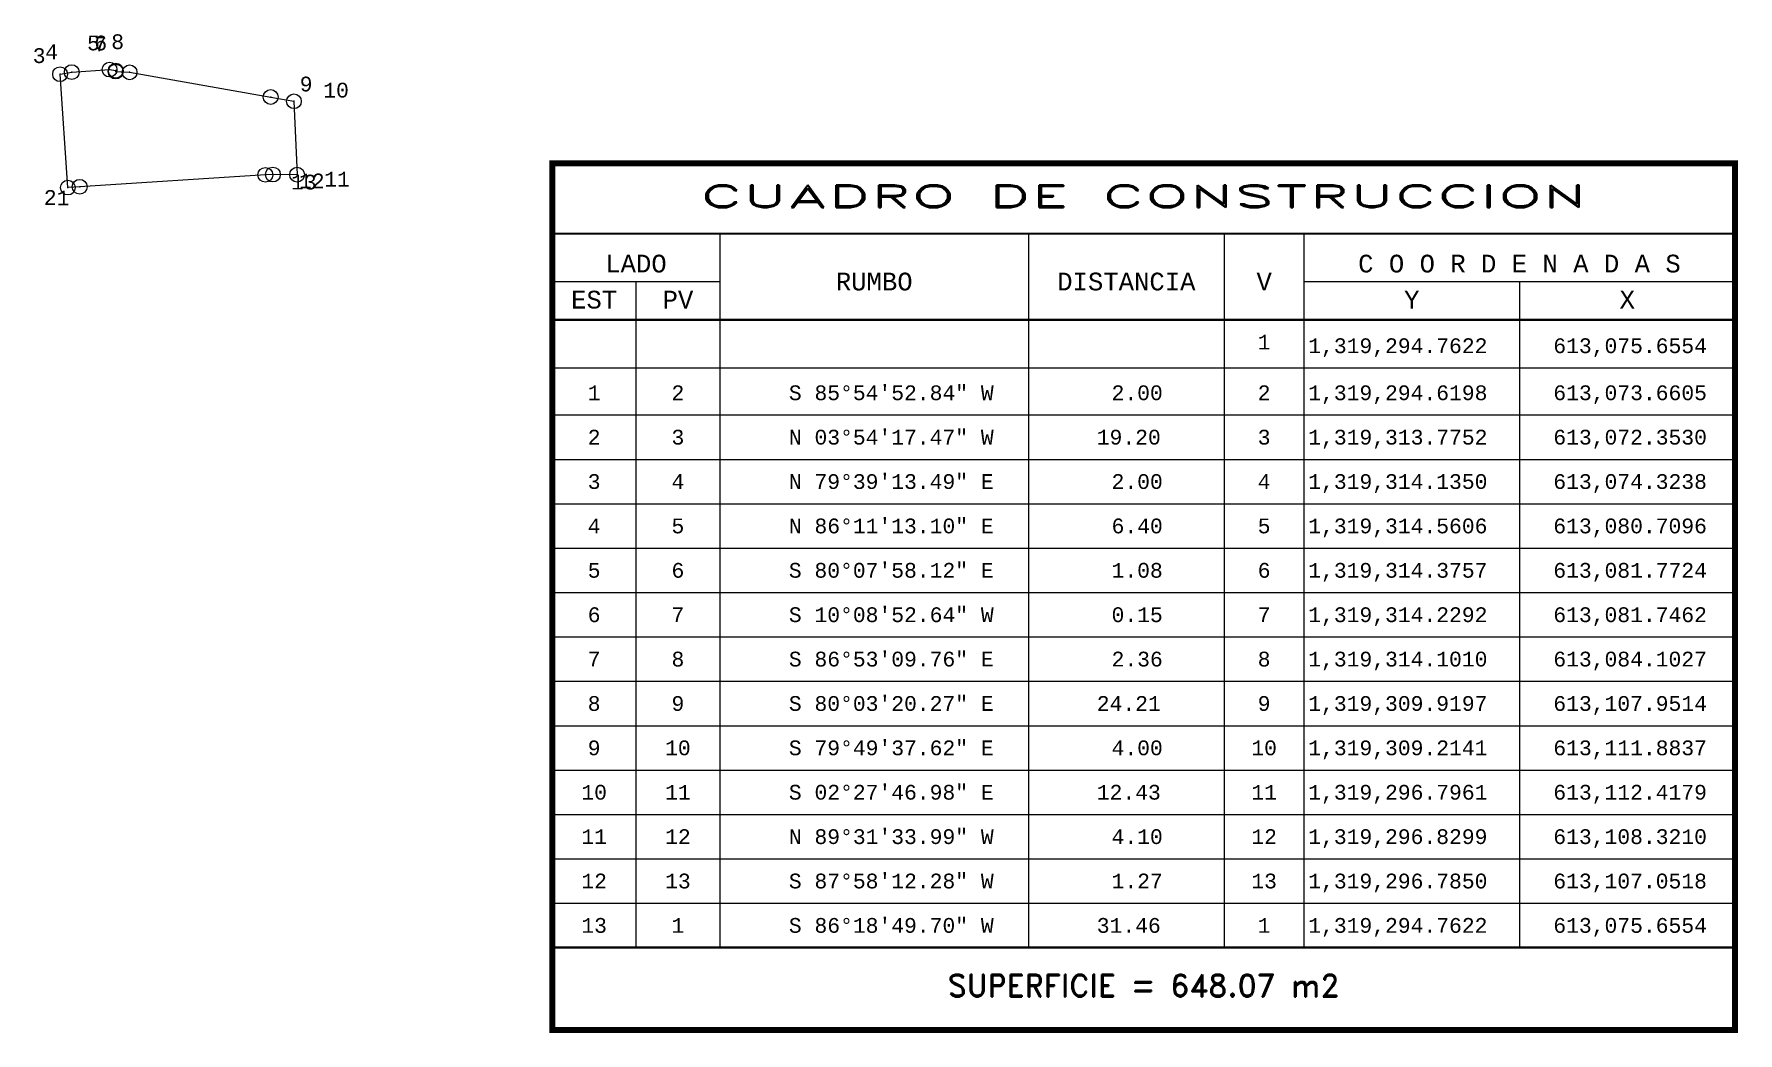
# Model space of a CAD drawing. Header units: millimetres. Extents: x 613068 to 613356, y 1319152 to 1319321.
import ezdxf
from ezdxf.enums import TextEntityAlignment as Align

# ---------------------------------------------------------------- set-up
doc = ezdxf.new("R2010")
doc.units = ezdxf.units.MM
doc.header["$PDMODE"] = 32
doc.header["$PDSIZE"] = 2.5
for name, color, linetype in [('CVL_CUADCON', 1, 'Continuous'), ('CVL_CUADCON_LIN', 8, 'Continuous'), ('CVL_CUADCON_TIT', 1, 'Continuous'), ('CVL_CUADCON_TX', 2, 'Continuous'), ('CVL_PUNTO', 2, 'Continuous'), ('CVL_PUNTO_NUM', 2, 'Continuous')]:
    doc.layers.add(name, color=color, linetype=linetype)
doc.styles.add('HUECA1', font='hueca1.shx')
doc.styles.add('MONOTXT4', font='monotxt4.shx')

msp = doc.modelspace()

# ---------------------------------------------------------------- linework, layer by layer
at = {"layer": 'CVL_CUADCON', "color": 1, "linetype": 'Continuous', "const_width": 1, "flags": 128}
msp.add_lwpolyline([(613155.55, 1319298.7), (613355.49, 1319298.7), (613355.49, 1319152.28), (613155.55, 1319152.28)], close=True, dxfattribs=at)
at = {"layer": 'CVL_CUADCON', "color": 1, "linetype": 'Continuous', "const_width": 0.375, "flags": 128}
for points in [[(613155.55, 1319286.83), (613355.49, 1319286.83)], [(613155.55, 1319272.28), (613355.49, 1319272.28)], [(613155.55, 1319166.2), (613355.49, 1319166.2)]]:
    msp.add_lwpolyline(points, dxfattribs=at)
at = {"layer": 'CVL_CUADCON_LIN', "color": 8, "linetype": 'Continuous'}
for p, q in [((613183.88, 1319286.83), (613183.88, 1319166.2)), ((613236.05, 1319286.83), (613236.05, 1319166.2)), ((613269.16, 1319286.83), (613269.16, 1319166.2)), ((613282.63, 1319286.83), (613282.63, 1319166.2)), ((613155.55, 1319278.76), (613183.88, 1319278.76)), ((613169.7, 1319278.76), (613169.7, 1319166.2)), ((613282.63, 1319278.76), (613355.49, 1319278.76)), ((613319.06, 1319278.76), (613319.06, 1319166.2)), ((613155.55, 1319264.15), (613355.49, 1319264.15)), ((613155.55, 1319256.2), (613355.49, 1319256.2)), ((613155.55, 1319248.7), (613355.49, 1319248.7)), ((613155.55, 1319241.2), (613355.49, 1319241.2)), ((613155.55, 1319233.7), (613355.49, 1319233.7)), ((613155.55, 1319226.2), (613355.49, 1319226.2)), ((613155.55, 1319218.7), (613355.49, 1319218.7)), ((613155.55, 1319211.2), (613355.49, 1319211.2)), ((613155.55, 1319203.7), (613355.49, 1319203.7)), ((613155.55, 1319196.2), (613355.49, 1319196.2)), ((613155.55, 1319188.7), (613355.49, 1319188.7)), ((613155.55, 1319181.2), (613355.49, 1319181.2)), ((613155.55, 1319173.7), (613355.49, 1319173.7)), ((613155.55, 1319166.2), (613355.49, 1319166.2))]:
    msp.add_line(p, q, dxfattribs=at)
at = {"layer": 'CVL_CUADCON_TIT', "color": 2, "ltscale": 0.5, "flags": 128}
msp.add_lwpolyline([(613112.42, 1319296.8), (613108.32, 1319296.83), (613107.05, 1319296.78), (613075.66, 1319294.76), (613073.66, 1319294.62), (613072.35, 1319313.78), (613074.32, 1319314.13), (613080.71, 1319314.56), (613081.77, 1319314.38), (613081.75, 1319314.23), (613084.1, 1319314.1), (613107.95, 1319309.92), (613111.88, 1319309.21), (613112.42, 1319296.8)], dxfattribs=at)
at = {"layer": 'CVL_PUNTO', "color": 2}
for p in [(613072.35, 1319313.78), (613074.32, 1319314.13), (613080.71, 1319314.56), (613081.75, 1319314.23), (613081.77, 1319314.38), (613084.1, 1319314.1), (613107.95, 1319309.92), (613111.88, 1319309.21), (613107.05, 1319296.78), (613108.32, 1319296.83), (613112.42, 1319296.8), (613073.66, 1319294.62), (613075.66, 1319294.76)]:
    msp.add_point(p, dxfattribs=at)

# ---------------------------------------------------------------- texts
at = {"layer": 'CVL_CUADCON_TIT', "color": 1, "style": 'HUECA1', "width": 1.912579}
msp.add_text('CUADRO DE CONSTRUCCION', height=3.75, dxfattribs=at).set_placement((613180.55, 1319291.28), (613330.49, 1319291.28), align=Align.FIT)
at = {"layer": 'CVL_CUADCON_TIT', "color": 1, "style": 'MONOTXT4'}
for s, p in [('LADO', (613169.7, 1319280.28)), ('C O O R D E N A D A S', (613319.05, 1319280.28)), ('EST', (613162.63, 1319274.19)), ('PV', (613176.8, 1319274.19)), ('Y', (613300.85, 1319274.19)), ('X', (613337.28, 1319274.19))]:
    msp.add_text(s, height=3, dxfattribs=at).set_placement(p, align=Align.CENTER)
at = {"layer": 'CVL_CUADCON_TIT', "color": 1}
for s, height, style, p in [('RUMBO', 3, 'MONOTXT4', (613209.98, 1319278.75)), ('DISTANCIA', 3, 'MONOTXT4', (613252.6, 1319278.75)), ('V', 3, 'MONOTXT4', (613275.9, 1319278.75)), ('SUPERFICIE = 648.07 m2', 3.75, 'HUECA1', (613255.52, 1319159.78))]:
    msp.add_text(s, height=height, dxfattribs=dict(at, style=style)).set_placement(p, align=Align.MIDDLE)
at = {"layer": 'CVL_CUADCON_TX', "color": 2, "style": 'MONOTXT4'}
for s, p in [('1', (613275.89, 1319267.27)), ('1', (613162.63, 1319258.7)), ('2', (613176.79, 1319258.7)), ('2', (613275.89, 1319258.7)), ('2', (613162.63, 1319251.2)), ('3', (613176.79, 1319251.2)), ('3', (613275.89, 1319251.2)), ('3', (613162.63, 1319243.7)), ('4', (613176.79, 1319243.7)), ('4', (613275.89, 1319243.7)), ('4', (613162.63, 1319236.2)), ('5', (613176.79, 1319236.2)), ('5', (613275.89, 1319236.2)), ('5', (613162.63, 1319228.7)), ('6', (613176.79, 1319228.7)), ('6', (613275.89, 1319228.7)), ('6', (613162.63, 1319221.2)), ('7', (613176.79, 1319221.2)), ('7', (613275.89, 1319221.2)), ('7', (613162.63, 1319213.7)), ('8', (613176.79, 1319213.7)), ('8', (613275.89, 1319213.7)), ('8', (613162.63, 1319206.2)), ('9', (613176.79, 1319206.2)), ('9', (613275.89, 1319206.2)), ('9', (613162.63, 1319198.7)), ('10', (613176.79, 1319198.7)), ('10', (613275.89, 1319198.7)), ('10', (613162.63, 1319191.2)), ('11', (613176.79, 1319191.2)), ('11', (613275.89, 1319191.2)), ('11', (613162.63, 1319183.7)), ('12', (613176.79, 1319183.7)), ('12', (613275.89, 1319183.7)), ('12', (613162.63, 1319176.2)), ('13', (613176.79, 1319176.2)), ('13', (613275.89, 1319176.2)), ('13', (613162.63, 1319168.7)), ('1', (613176.79, 1319168.7)), ('1', (613275.89, 1319168.7))]:
    msp.add_text(s, height=2.5, dxfattribs=at).set_placement(p, align=Align.CENTER)
for s, p in [('1,319,294.7622', (613283.35, 1319266.65)), ('613,075.6554', (613324.78, 1319266.65)), ('S 85%%d54\'52.84" W', (613195.55, 1319258.7)), ('2.00', (613250.1, 1319258.7)), ('1,319,294.6198', (613283.35, 1319258.7)), ('613,073.6605', (613324.78, 1319258.7)), ('N 03%%d54\'17.47" W', (613195.55, 1319251.2)), ('19.20', (613247.6, 1319251.2)), ('1,319,313.7752', (613283.35, 1319251.2)), ('613,072.3530', (613324.78, 1319251.2)), ('N 79%%d39\'13.49" E', (613195.55, 1319243.7)), ('2.00', (613250.1, 1319243.7)), ('1,319,314.1350', (613283.35, 1319243.7)), ('613,074.3238', (613324.78, 1319243.7)), ('N 86%%d11\'13.10" E', (613195.55, 1319236.2)), ('6.40', (613250.1, 1319236.2)), ('1,319,314.5606', (613283.35, 1319236.2)), ('613,080.7096', (613324.78, 1319236.2)), ('S 80%%d07\'58.12" E', (613195.55, 1319228.7)), ('1.08', (613250.1, 1319228.7)), ('1,319,314.3757', (613283.35, 1319228.7)), ('613,081.7724', (613324.78, 1319228.7)), ('S 10%%d08\'52.64" W', (613195.55, 1319221.2)), ('0.15', (613250.1, 1319221.2)), ('1,319,314.2292', (613283.35, 1319221.2)), ('613,081.7462', (613324.78, 1319221.2)), ('S 86%%d53\'09.76" E', (613195.55, 1319213.7)), ('2.36', (613250.1, 1319213.7)), ('1,319,314.1010', (613283.35, 1319213.7)), ('613,084.1027', (613324.78, 1319213.7)), ('S 80%%d03\'20.27" E', (613195.55, 1319206.2)), ('24.21', (613247.6, 1319206.2)), ('1,319,309.9197', (613283.35, 1319206.2)), ('613,107.9514', (613324.78, 1319206.2)), ('S 79%%d49\'37.62" E', (613195.55, 1319198.7)), ('4.00', (613250.1, 1319198.7)), ('1,319,309.2141', (613283.35, 1319198.7)), ('613,111.8837', (613324.78, 1319198.7)), ('S 02%%d27\'46.98" E', (613195.55, 1319191.2)), ('12.43', (613247.6, 1319191.2)), ('1,319,296.7961', (613283.35, 1319191.2)), ('613,112.4179', (613324.78, 1319191.2)), ('N 89%%d31\'33.99" W', (613195.55, 1319183.7)), ('4.10', (613250.1, 1319183.7)), ('1,319,296.8299', (613283.35, 1319183.7)), ('613,108.3210', (613324.78, 1319183.7)), ('S 87%%d58\'12.28" W', (613195.55, 1319176.2)), ('1.27', (613250.1, 1319176.2)), ('1,319,296.7850', (613283.35, 1319176.2)), ('613,107.0518', (613324.78, 1319176.2)), ('S 86%%d18\'49.70" W', (613195.55, 1319168.7)), ('31.46', (613247.6, 1319168.7)), ('1,319,294.7622', (613283.35, 1319168.7)), ('613,075.6554', (613324.78, 1319168.7))]:
    msp.add_text(s, height=2.5, dxfattribs=at).set_placement(p)
at = {"layer": 'CVL_PUNTO_NUM', "color": 2, "style": 'MONOTXT4'}
for s, p in [('5', (613076.91, 1319317.81)), ('7', (613078.07, 1319317.62)), ('6', (613078.14, 1319317.81)), ('8', (613081, 1319318.02)), ('3', (613067.73, 1319315.67)), ('4', (613069.82, 1319316.31)), ('9', (613112.86, 1319310.87)), ('10', (613116.84, 1319309.84)), ('13', (613111.39, 1319294.3)), ('12', (613112.74, 1319294.49)), ('11', (613117, 1319294.8)), ('2', (613069.6, 1319291.7)), ('1', (613071.77, 1319291.62))]:
    msp.add_text(s, height=2.5, dxfattribs=at).set_placement(p)

doc.saveas('drawing.dxf')
